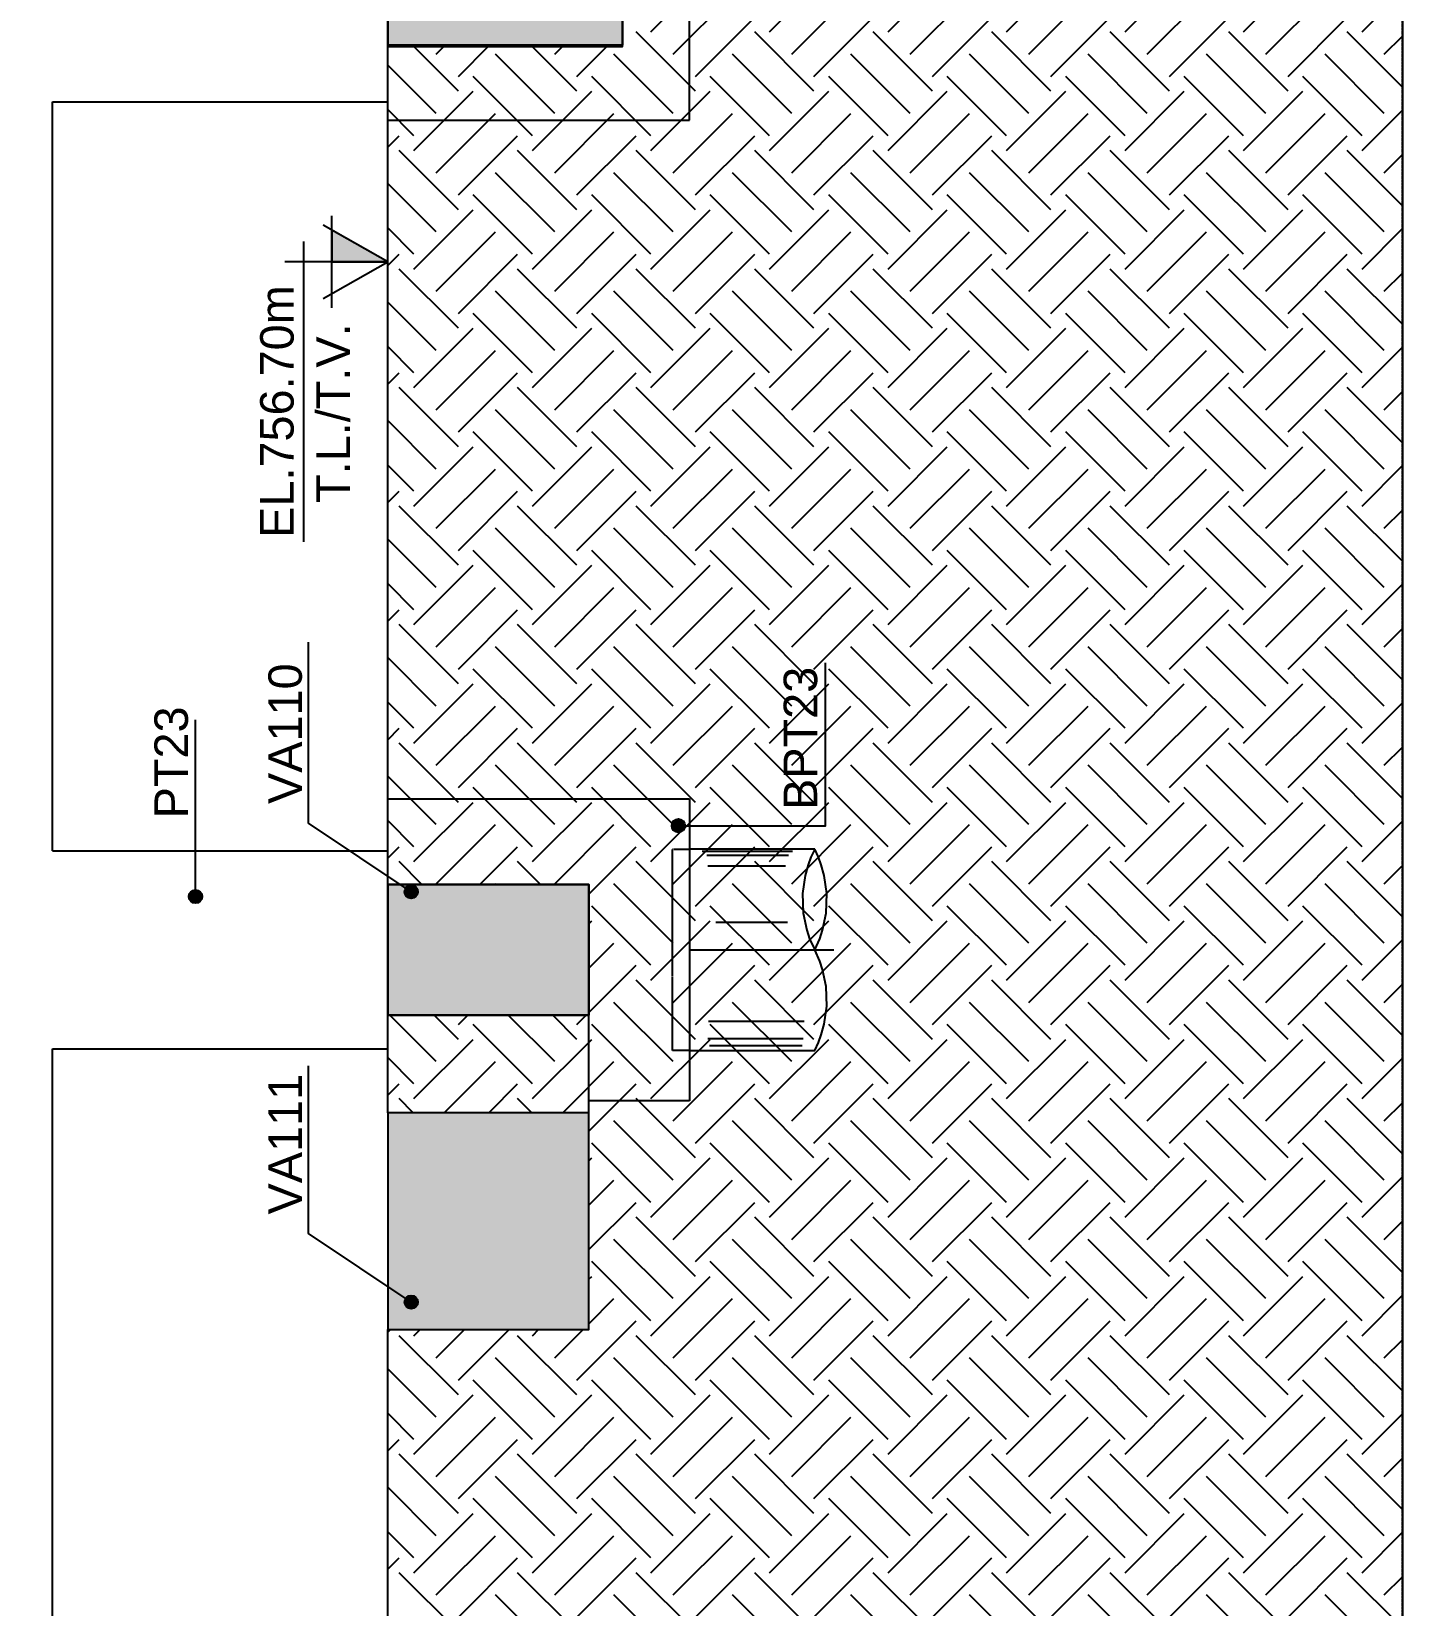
# Model space of a CAD drawing. Extents: x -1789 to 4156, y -3064 to 1391.
# Drawn here: x 2680.2 to 3089.2, y -1398.8 to -929.3 of the extents above; entities that cross this region are included whole.
import ezdxf

# ---------------------------------------------------------------- set-up
doc = ezdxf.new("R2010")
doc.units = 0
doc.linetypes.add('ESTILO_TQS_0003', pattern=[0.92, 0.3, -0.15, 0.02, -0.15, 0.3])
doc.linetypes.add('ESTILO_TQS_0005', pattern=[0.4, 0.3, -0.1])
for name, color, linetype in [('1', 1, 'CONTINUOUS'), ('13', 35, 'CONTINUOUS'), ('2', 2, 'CONTINUOUS'), ('3', 3, 'CONTINUOUS'), ('4', 4, 'CONTINUOUS'), ('8', 8, 'CONTINUOUS')]:
    doc.layers.add(name, color=color, linetype=linetype)
doc.styles.add('TQS_ARIAL', font='arial.ttf')

msp = doc.modelspace()

# ---------------------------------------------------------------- linework, layer by layer
at = {"layer": '1', "linetype": 'Continuous'}
for p, q in [((2729.11515, -1187.48515), (2729.11515, -1134.64375)), ((2913.80455, -1173.2196), (2876.4368, -1173.2196)), ((2907.18715, -1173.85385), (2880.26955, -1173.85385)), ((2906.01865, -1175.0479), (2881.66425, -1175.0479)), ((2905.14235, -1178.27965), (2881.9742, -1178.27965)), ((2905.72655, -1195.05545), (2884.2987, -1195.0555)), ((2910.69235, -1224.5767), (2882.12915, -1224.57665)), ((2910.40025, -1229.7981), (2881.9742, -1229.7981)), ((2876.4368, -1233.2196), (2913.80455, -1233.2196)), ((2910.1081, -1231.80635), (2882.439, -1231.80635))]:
    msp.add_line(p, q, dxfattribs=at)
at = {"layer": '1', "linetype": 'ESTILO_TQS_0005'}
msp.add_line((2876.4368, -1203.2196), (2919.511, -1203.2196), dxfattribs=at)
at = {"layer": '1', "linetype": 'Continuous'}
for points in [[(2786.4368, -997.99085), (2769.7713, -988.5285), (2769.77015, -997.9742), (2786.4368, -997.99085)], [(2793.4538, -1185.86435), (2762.834, -1165.3959), (2762.834, -1111.42095)], [(2873.14045, -1166.18305), (2917.05735, -1166.18305), (2917.05735, -1117.555)], [(2913.8046, -1173.2196), (2912.7039, -1175.5664), (2911.83735, -1177.8608), (2910.94345, -1181.05945), (2910.1981, -1186.39785), (2910.39995, -1192.2705), (2911.46605, -1197.39685), (2912.30635, -1199.88445), (2913.8046, -1203.2196)], [(2913.8045, -1203.2196), (2915.30275, -1199.88445), (2916.14305, -1197.39685), (2917.20915, -1192.2705), (2917.41095, -1186.39785), (2916.66565, -1181.05945), (2915.7717, -1177.8608), (2914.9052, -1175.5664), (2913.8045, -1173.2196)], [(2913.80455, -1233.2196), (2914.9052, -1230.87285), (2915.77175, -1228.5784), (2916.66565, -1225.37975), (2917.411, -1220.0414), (2917.20925, -1214.1687), (2916.1431, -1209.0424), (2915.30275, -1206.5548), (2913.80455, -1203.21965)], [(2793.4538, -1308.31005), (2762.834, -1287.8416), (2762.834, -1237.8307)]]:
    msp.add_lwpolyline(points, dxfattribs=at)
at = {"layer": '1', "linetype": 'ESTILO_TQS_0005'}
msp.add_lwpolyline([(2876.4368, -1233.2196), (2871.4368, -1233.2196), (2871.4368, -1173.2196), (2876.4368, -1173.2196)], dxfattribs=at)
at = {"layer": '1', "linetype": 'Continuous'}
for centre in [(2873.14045, -1166.18305), (2729.09795, -1187.315), (2793.4538, -1185.86435), (2793.4538, -1308.31005)]:
    msp.add_circle(centre, 2, dxfattribs=at)
for points in [[(2786.4368, -997.99085), (2769.7713, -988.5285), (2769.77015, -997.9742)], [(2786.4368, -997.99085), (2769.77015, -997.9742), (2786.4368, -997.99085)], [(2875.14045, -1166.18305), (2872.14045, -1164.451), (2871.2611, -1165.499)], [(2875.14045, -1166.18305), (2873.48775, -1164.21345), (2872.14045, -1164.451)], [(2875.14045, -1166.18305), (2874.67255, -1164.8975), (2873.48775, -1164.21345)], [(2875.14045, -1166.18305), (2871.2611, -1165.499), (2871.2611, -1166.8671)], [(2875.14045, -1166.18305), (2871.2611, -1166.8671), (2872.14045, -1167.9151)], [(2875.14045, -1166.18305), (2872.14045, -1167.9151), (2873.48775, -1168.15265)], [(2875.14045, -1166.18305), (2873.48775, -1168.15265), (2874.67255, -1167.46865)], [(2875.14045, -1166.18305), (2874.67255, -1167.46865), (2875.14045, -1166.18305)], [(2731.09795, -1187.315), (2728.09795, -1185.58295), (2727.21855, -1186.63095)], [(2731.09795, -1187.315), (2727.21855, -1186.63095), (2727.21855, -1187.99905)], [(2731.09795, -1187.315), (2727.21855, -1187.99905), (2728.09795, -1189.04705)], [(2731.09795, -1187.315), (2729.44525, -1185.3454), (2728.09795, -1185.58295)], [(2731.09795, -1187.315), (2728.09795, -1189.04705), (2729.44525, -1189.2846)], [(2731.09795, -1187.315), (2730.63005, -1186.0294), (2729.44525, -1185.3454)], [(2731.09795, -1187.315), (2729.44525, -1189.2846), (2730.63005, -1188.60055)], [(2731.09795, -1187.315), (2730.63005, -1188.60055), (2731.09795, -1187.315)], [(2795.4538, -1185.86435), (2792.4538, -1184.1323), (2791.5744, -1185.1803)], [(2795.4538, -1185.86435), (2791.5744, -1185.1803), (2791.5744, -1186.5484)], [(2795.4538, -1185.86435), (2791.5744, -1186.5484), (2792.4538, -1187.5964)], [(2795.4538, -1185.86435), (2793.8011, -1183.89475), (2792.4538, -1184.1323)], [(2795.4538, -1185.86435), (2792.4538, -1187.5964), (2793.8011, -1187.83395)], [(2795.4538, -1185.86435), (2794.9859, -1184.57875), (2793.8011, -1183.89475)], [(2795.4538, -1185.86435), (2793.8011, -1187.83395), (2794.9859, -1187.1499)], [(2795.4538, -1185.86435), (2794.9859, -1187.1499), (2795.4538, -1185.86435)], [(2795.4538, -1308.31005), (2792.4538, -1306.578), (2791.5744, -1307.626)], [(2795.4538, -1308.31005), (2791.5744, -1307.626), (2791.5744, -1308.9941)], [(2795.4538, -1308.31005), (2791.5744, -1308.9941), (2792.4538, -1310.0421)], [(2795.4538, -1308.31005), (2793.8011, -1306.34045), (2792.4538, -1306.578)], [(2795.4538, -1308.31005), (2792.4538, -1310.0421), (2793.8011, -1310.27965)], [(2795.4538, -1308.31005), (2794.9859, -1307.02445), (2793.8011, -1306.34045)], [(2795.4538, -1308.31005), (2793.8011, -1310.27965), (2794.9859, -1309.5956)], [(2795.4538, -1308.31005), (2794.9859, -1309.5956), (2795.4538, -1308.31005)]]:
    msp.add_solid(points, dxfattribs=at)
at = {"layer": '13', "linetype": 'Continuous'}
for p, q in [((2864.9701, -929.411), (2882.64775, -911.73335)), ((2900.32545, -929.411), (2918.0031, -911.73335)), ((2935.6808, -929.411), (2953.35845, -911.73335)), ((2971.0361, -929.411), (2988.7138, -911.73335)), ((3006.39145, -929.411), (3024.06915, -911.73335)), ((3041.7468, -929.411), (3059.42445, -911.73335)), ((2871.59925, -936.04015), (2889.2769, -918.36245)), ((2906.95455, -936.04015), (2924.63225, -918.36245)), ((2942.3099, -936.04015), (2959.9876, -918.36245)), ((2977.66525, -936.04015), (2995.3429, -918.36245)), ((3013.0206, -936.04015), (3030.69825, -918.36245)), ((3048.37595, -936.04015), (3066.0536, -918.36245)), ((3077.10215, -929.411), (3089.1606, -917.35255)), ((2878.22835, -942.66925), (2895.90605, -924.9916)), ((2913.5837, -942.66925), (2931.26135, -924.9916)), ((2948.93905, -942.66925), (2966.6167, -924.9916)), ((2984.29435, -942.66925), (3001.97205, -924.9916)), ((3019.6497, -942.66925), (3037.3274, -924.9916)), ((3055.00505, -942.66925), (3072.6827, -924.9916)), ((2878.22835, -947.08865), (2860.5507, -929.411)), ((2913.5837, -947.08865), (2895.90605, -929.411)), ((2948.93905, -947.08865), (2931.26135, -929.411)), ((2984.29435, -947.08865), (2966.6167, -929.411)), ((3019.6497, -947.08865), (3001.97205, -929.411)), ((3055.00505, -947.08865), (3037.3274, -929.411)), ((3089.1606, -945.88885), (3072.6827, -929.411)), ((2807.5177, -947.08865), (2793.78145, -933.35245)), ((2800.88855, -936.04015), (2803.5762, -933.35245)), ((2807.5177, -942.66925), (2816.83445, -933.35245)), ((2842.873, -947.08865), (2829.1368, -933.35245)), ((2836.2439, -936.04015), (2838.93155, -933.35245)), ((2842.873, -942.66925), (2852.1898, -933.35245)), ((3083.73125, -936.04015), (3089.1606, -930.6108)), ((2786.4368, -937.2336), (2786.4368, -937.2336)), ((2836.2439, -953.7178), (2818.5662, -936.04015)), ((2871.59925, -953.7178), (2853.92155, -936.04015)), ((2906.95455, -953.7178), (2889.2769, -936.04015)), ((2942.3099, -953.7178), (2924.63225, -936.04015)), ((2977.66525, -953.7178), (2959.9876, -936.04015)), ((3013.0206, -953.7178), (2995.3429, -936.04015)), ((3048.37595, -953.7178), (3030.69825, -936.04015)), ((3083.73125, -953.7178), (3066.0536, -936.04015)), ((3089.1606, -937.05005), (3089.1606, -937.05005)), ((2800.88855, -953.7178), (2786.4368, -939.26605)), ((2829.61475, -960.34695), (2811.9371, -942.66925)), ((2864.9701, -960.34695), (2847.29245, -942.66925)), ((2900.32545, -960.34695), (2882.64775, -942.66925)), ((2935.6808, -960.34695), (2918.0031, -942.66925)), ((2971.0361, -960.34695), (2953.35845, -942.66925)), ((3006.39145, -960.34695), (2988.7138, -942.66925)), ((3041.7468, -960.34695), (3024.06915, -942.66925)), ((3077.10215, -960.34695), (3059.42445, -942.66925)), ((2794.25945, -964.76635), (2811.9371, -947.08865)), ((2829.61475, -964.76635), (2847.29245, -947.08865)), ((2864.9701, -964.76635), (2882.64775, -947.08865)), ((2900.32545, -964.76635), (2918.0031, -947.08865)), ((2935.6808, -964.76635), (2953.35845, -947.08865)), ((2971.0361, -964.76635), (2988.7138, -947.08865)), ((3006.39145, -964.76635), (3024.06915, -947.08865)), ((3041.7468, -964.76635), (3059.42445, -947.08865)), ((2786.4368, -950.49185), (2786.4368, -950.49185)), ((2794.25945, -960.34695), (2786.4368, -952.5243)), ((3077.10215, -964.76635), (3089.1606, -952.7079)), ((2800.88855, -971.39545), (2818.5662, -953.7178)), ((2836.2439, -971.39545), (2853.92155, -953.7178)), ((2871.59925, -971.39545), (2889.2769, -953.7178)), ((2906.95455, -971.39545), (2924.63225, -953.7178)), ((2942.3099, -971.39545), (2959.9876, -953.7178)), ((2977.66525, -971.39545), (2995.3429, -953.7178)), ((3013.0206, -971.39545), (3030.69825, -953.7178)), ((3048.37595, -971.39545), (3066.0536, -953.7178)), ((2786.4368, -963.7501), (2789.84, -960.34695)), ((2807.5177, -978.0246), (2825.19535, -960.34695)), ((2842.873, -978.0246), (2860.5507, -960.34695)), ((2878.22835, -978.0246), (2895.90605, -960.34695)), ((2913.5837, -978.0246), (2931.26135, -960.34695)), ((2948.93905, -978.0246), (2966.6167, -960.34695)), ((2984.29435, -978.0246), (3001.97205, -960.34695)), ((3019.6497, -978.0246), (3037.3274, -960.34695)), ((3055.00505, -978.0246), (3072.6827, -960.34695)), ((3089.1606, -959.14715), (3089.1606, -959.14715)), ((2807.5177, -982.444), (2789.84, -964.76635)), ((2842.873, -982.444), (2825.19535, -964.76635)), ((2878.22835, -982.444), (2860.5507, -964.76635)), ((2913.5837, -982.444), (2895.90605, -964.76635)), ((2948.93905, -982.444), (2931.26135, -964.76635)), ((2984.29435, -982.444), (2966.6167, -964.76635)), ((3019.6497, -982.444), (3001.97205, -964.76635)), ((3055.00505, -982.444), (3037.3274, -964.76635)), ((3089.1606, -981.2442), (3072.6827, -964.76635)), ((3083.73125, -971.39545), (3089.1606, -965.96615)), ((2836.2439, -989.07315), (2818.5662, -971.39545)), ((2871.59925, -989.07315), (2853.92155, -971.39545)), ((2906.95455, -989.07315), (2889.2769, -971.39545)), ((2942.3099, -989.07315), (2924.63225, -971.39545)), ((2977.66525, -989.07315), (2959.9876, -971.39545)), ((3013.0206, -989.07315), (2995.3429, -971.39545)), ((3048.37595, -989.07315), (3030.69825, -971.39545)), ((3083.73125, -989.07315), (3066.0536, -971.39545)), ((2786.4368, -972.58895), (2786.4368, -972.58895)), ((2800.88855, -989.07315), (2786.4368, -974.6214)), ((3089.1606, -972.4054), (3089.1606, -972.4054)), ((2829.61475, -995.70225), (2811.9371, -978.0246)), ((2864.9701, -995.70225), (2847.29245, -978.0246)), ((2900.32545, -995.70225), (2882.64775, -978.0246)), ((2935.6808, -995.70225), (2918.0031, -978.0246)), ((2971.0361, -995.70225), (2953.35845, -978.0246)), ((3006.39145, -995.70225), (2988.7138, -978.0246)), ((3041.7468, -995.70225), (3024.06915, -978.0246)), ((3077.10215, -995.70225), (3059.42445, -978.0246)), ((2786.4368, -985.8472), (2786.4368, -985.8472)), ((2794.25945, -1000.1217), (2811.9371, -982.444)), ((2829.61475, -1000.1217), (2847.29245, -982.444)), ((2864.9701, -1000.1217), (2882.64775, -982.444)), ((2900.32545, -1000.1217), (2918.0031, -982.444)), ((2935.6808, -1000.1217), (2953.35845, -982.444)), ((2971.0361, -1000.1217), (2988.7138, -982.444)), ((3006.39145, -1000.1217), (3024.06915, -982.444)), ((3041.7468, -1000.1217), (3059.42445, -982.444)), ((2794.25945, -995.70225), (2786.4368, -987.87965)), ((2800.88855, -1006.7508), (2818.5662, -989.07315)), ((2836.2439, -1006.7508), (2853.92155, -989.07315)), ((2871.59925, -1006.7508), (2889.2769, -989.07315)), ((2906.95455, -1006.7508), (2924.63225, -989.07315)), ((2942.3099, -1006.7508), (2959.9876, -989.07315)), ((2977.66525, -1006.7508), (2995.3429, -989.07315)), ((3013.0206, -1006.7508), (3030.69825, -989.07315)), ((3048.37595, -1006.7508), (3066.0536, -989.07315)), ((3077.10215, -1000.1217), (3089.1606, -988.06325)), ((3089.1606, -994.50245), (3089.1606, -994.50245)), ((2786.4368, -999.10545), (2789.84, -995.70225)), ((2807.5177, -1017.79935), (2789.84, -1000.1217)), ((2807.5177, -1013.37995), (2825.19535, -995.70225)), ((2842.873, -1017.79935), (2825.19535, -1000.1217)), ((2842.873, -1013.37995), (2860.5507, -995.70225)), ((2878.22835, -1017.79935), (2860.5507, -1000.1217)), ((2878.22835, -1013.37995), (2895.90605, -995.70225)), ((2913.5837, -1017.79935), (2895.90605, -1000.1217)), ((2913.5837, -1013.37995), (2931.26135, -995.70225)), ((2948.93905, -1017.79935), (2931.26135, -1000.1217)), ((2948.93905, -1013.37995), (2966.6167, -995.70225)), ((2984.29435, -1017.79935), (2966.6167, -1000.1217)), ((2984.29435, -1013.37995), (3001.97205, -995.70225)), ((3019.6497, -1017.79935), (3001.97205, -1000.1217)), ((3019.6497, -1013.37995), (3037.3274, -995.70225)), ((3055.00505, -1017.79935), (3037.3274, -1000.1217)), ((3055.00505, -1013.37995), (3072.6827, -995.70225)), ((3089.1606, -1016.59955), (3072.6827, -1000.1217)), ((3083.73125, -1006.7508), (3089.1606, -1001.3215)), ((2786.4368, -1007.9443), (2786.4368, -1007.9443)), ((2836.2439, -1024.4285), (2818.5662, -1006.7508)), ((2871.59925, -1024.4285), (2853.92155, -1006.7508)), ((2906.95455, -1024.4285), (2889.2769, -1006.7508)), ((2942.3099, -1024.4285), (2924.63225, -1006.7508)), ((2977.66525, -1024.4285), (2959.9876, -1006.7508)), ((3013.0206, -1024.4285), (2995.3429, -1006.7508)), ((3048.37595, -1024.4285), (3030.69825, -1006.7508)), ((3083.73125, -1024.4285), (3066.0536, -1006.7508)), ((3089.1606, -1007.7607), (3089.1606, -1007.7607)), ((2800.88855, -1024.4285), (2786.4368, -1009.97675)), ((2829.61475, -1031.0576), (2811.9371, -1013.37995)), ((2864.9701, -1031.0576), (2847.29245, -1013.37995)), ((2900.32545, -1031.0576), (2882.64775, -1013.37995)), ((2935.6808, -1031.0576), (2918.0031, -1013.37995)), ((2971.0361, -1031.0576), (2953.35845, -1013.37995)), ((3006.39145, -1031.0576), (2988.7138, -1013.37995)), ((3041.7468, -1031.0576), (3024.06915, -1013.37995)), ((3077.10215, -1031.0576), (3059.42445, -1013.37995)), ((2794.25945, -1035.477), (2811.9371, -1017.79935)), ((2829.61475, -1035.477), (2847.29245, -1017.79935)), ((2864.9701, -1035.477), (2882.64775, -1017.79935)), ((2900.32545, -1035.477), (2918.0031, -1017.79935)), ((2935.6808, -1035.477), (2953.35845, -1017.79935)), ((2971.0361, -1035.477), (2988.7138, -1017.79935)), ((3006.39145, -1035.477), (3024.06915, -1017.79935)), ((3041.7468, -1035.477), (3059.42445, -1017.79935)), ((2786.4368, -1021.20255), (2786.4368, -1021.20255)), ((2794.25945, -1031.0576), (2786.4368, -1023.235)), ((3077.10215, -1035.477), (3089.1606, -1023.41855)), ((2800.88855, -1042.10615), (2818.5662, -1024.4285)), ((2836.2439, -1042.10615), (2853.92155, -1024.4285)), ((2871.59925, -1042.10615), (2889.2769, -1024.4285)), ((2906.95455, -1042.10615), (2924.63225, -1024.4285)), ((2942.3099, -1042.10615), (2959.9876, -1024.4285)), ((2977.66525, -1042.10615), (2995.3429, -1024.4285)), ((3013.0206, -1042.10615), (3030.69825, -1024.4285)), ((3048.37595, -1042.10615), (3066.0536, -1024.4285)), ((2786.4368, -1034.4608), (2789.84, -1031.0576)), ((2807.5177, -1048.73525), (2825.19535, -1031.0576)), ((2842.873, -1048.73525), (2860.5507, -1031.0576)), ((2878.22835, -1048.73525), (2895.90605, -1031.0576)), ((2913.5837, -1048.73525), (2931.26135, -1031.0576)), ((2948.93905, -1048.73525), (2966.6167, -1031.0576)), ((2984.29435, -1048.73525), (3001.97205, -1031.0576)), ((3019.6497, -1048.73525), (3037.3274, -1031.0576)), ((3055.00505, -1048.73525), (3072.6827, -1031.0576)), ((3089.1606, -1029.8578), (3089.1606, -1029.8578)), ((2807.5177, -1053.1547), (2789.84, -1035.477)), ((2842.873, -1053.1547), (2825.19535, -1035.477)), ((2878.22835, -1053.1547), (2860.5507, -1035.477)), ((2913.5837, -1053.1547), (2895.90605, -1035.477)), ((2948.93905, -1053.1547), (2931.26135, -1035.477)), ((2984.29435, -1053.1547), (2966.6167, -1035.477)), ((3019.6497, -1053.1547), (3001.97205, -1035.477)), ((3055.00505, -1053.1547), (3037.3274, -1035.477)), ((3089.1606, -1051.9549), (3072.6827, -1035.477)), ((3083.73125, -1042.10615), (3089.1606, -1036.6768)), ((2836.2439, -1059.7838), (2818.5662, -1042.10615)), ((2871.59925, -1059.7838), (2853.92155, -1042.10615)), ((2906.95455, -1059.7838), (2889.2769, -1042.10615)), ((2942.3099, -1059.7838), (2924.63225, -1042.10615)), ((2977.66525, -1059.7838), (2959.9876, -1042.10615)), ((3013.0206, -1059.7838), (2995.3429, -1042.10615)), ((3048.37595, -1059.7838), (3030.69825, -1042.10615)), ((3083.73125, -1059.7838), (3066.0536, -1042.10615)), ((2786.4368, -1043.2996), (2786.4368, -1043.2996)), ((2800.88855, -1059.7838), (2786.4368, -1045.3321)), ((3089.1606, -1043.11605), (3089.1606, -1043.11605)), ((2829.61475, -1066.41295), (2811.9371, -1048.73525)), ((2864.9701, -1066.41295), (2847.29245, -1048.73525)), ((2900.32545, -1066.41295), (2882.64775, -1048.73525)), ((2935.6808, -1066.41295), (2918.0031, -1048.73525)), ((2971.0361, -1066.41295), (2953.35845, -1048.73525)), ((3006.39145, -1066.41295), (2988.7138, -1048.73525)), ((3041.7468, -1066.41295), (3024.06915, -1048.73525)), ((3077.10215, -1066.41295), (3059.42445, -1048.73525)), ((2794.25945, -1070.83235), (2811.9371, -1053.1547)), ((2829.61475, -1070.83235), (2847.29245, -1053.1547)), ((2864.9701, -1070.83235), (2882.64775, -1053.1547)), ((2900.32545, -1070.83235), (2918.0031, -1053.1547)), ((2935.6808, -1070.83235), (2953.35845, -1053.1547)), ((2971.0361, -1070.83235), (2988.7138, -1053.1547)), ((3006.39145, -1070.83235), (3024.06915, -1053.1547)), ((3041.7468, -1070.83235), (3059.42445, -1053.1547)), ((2786.4368, -1056.5579), (2786.4368, -1056.5579)), ((2794.25945, -1066.41295), (2786.4368, -1058.59035)), ((2800.88855, -1077.4615), (2818.5662, -1059.7838)), ((2836.2439, -1077.4615), (2853.92155, -1059.7838)), ((2871.59925, -1077.4615), (2889.2769, -1059.7838)), ((2906.95455, -1077.4615), (2924.63225, -1059.7838)), ((2942.3099, -1077.4615), (2959.9876, -1059.7838)), ((2977.66525, -1077.4615), (2995.3429, -1059.7838)), ((3013.0206, -1077.4615), (3030.69825, -1059.7838)), ((3048.37595, -1077.4615), (3066.0536, -1059.7838)), ((3077.10215, -1070.83235), (3089.1606, -1058.7739)), ((3089.1606, -1065.21315), (3089.1606, -1065.21315)), ((2786.4368, -1069.81615), (2789.84, -1066.41295)), ((2807.5177, -1084.0906), (2825.19535, -1066.41295)), ((2842.873, -1084.0906), (2860.5507, -1066.41295)), ((2878.22835, -1084.0906), (2895.90605, -1066.41295)), ((2913.5837, -1084.0906), (2931.26135, -1066.41295)), ((2948.93905, -1084.0906), (2966.6167, -1066.41295)), ((2984.29435, -1084.0906), (3001.97205, -1066.41295)), ((3019.6497, -1084.0906), (3037.3274, -1066.41295)), ((3055.00505, -1084.0906), (3072.6827, -1066.41295)), ((2807.5177, -1088.51005), (2789.84, -1070.83235)), ((2842.873, -1088.51005), (2825.19535, -1070.83235)), ((2878.22835, -1088.51005), (2860.5507, -1070.83235)), ((2913.5837, -1088.51005), (2895.90605, -1070.83235)), ((2948.93905, -1088.51005), (2931.26135, -1070.83235)), ((2984.29435, -1088.51005), (2966.6167, -1070.83235)), ((3019.6497, -1088.51005), (3001.97205, -1070.83235)), ((3055.00505, -1088.51005), (3037.3274, -1070.83235)), ((3089.1606, -1087.31025), (3072.6827, -1070.83235)), ((3083.73125, -1077.4615), (3089.1606, -1072.03215)), ((2786.4368, -1078.65495), (2786.4368, -1078.65495)), ((2836.2439, -1095.13915), (2818.5662, -1077.4615)), ((2871.59925, -1095.13915), (2853.92155, -1077.4615)), ((2906.95455, -1095.13915), (2889.2769, -1077.4615)), ((2942.3099, -1095.13915), (2924.63225, -1077.4615)), ((2977.66525, -1095.13915), (2959.9876, -1077.4615)), ((3013.0206, -1095.13915), (2995.3429, -1077.4615)), ((3048.37595, -1095.13915), (3030.69825, -1077.4615)), ((3083.73125, -1095.13915), (3066.0536, -1077.4615)), ((3089.1606, -1078.4714), (3089.1606, -1078.4714)), ((2800.88855, -1095.13915), (2786.4368, -1080.68745)), ((2829.61475, -1101.7683), (2811.9371, -1084.0906)), ((2864.9701, -1101.7683), (2847.29245, -1084.0906)), ((2900.32545, -1101.7683), (2882.64775, -1084.0906)), ((2935.6808, -1101.7683), (2918.0031, -1084.0906)), ((2971.0361, -1101.7683), (2953.35845, -1084.0906)), ((3006.39145, -1101.7683), (2988.7138, -1084.0906)), ((3041.7468, -1101.7683), (3024.06915, -1084.0906)), ((3077.10215, -1101.7683), (3059.42445, -1084.0906)), ((2794.25945, -1106.1877), (2811.9371, -1088.51005)), ((2829.61475, -1106.1877), (2847.29245, -1088.51005)), ((2864.9701, -1106.1877), (2882.64775, -1088.51005)), ((2900.32545, -1106.1877), (2918.0031, -1088.51005)), ((2935.6808, -1106.1877), (2953.35845, -1088.51005)), ((2971.0361, -1106.1877), (2988.7138, -1088.51005)), ((3006.39145, -1106.1877), (3024.06915, -1088.51005)), ((3041.7468, -1106.1877), (3059.42445, -1088.51005)), ((2786.4368, -1091.9132), (2786.4368, -1091.9132)), ((2794.25945, -1101.7683), (2786.4368, -1093.9457)), ((2800.88855, -1112.81685), (2818.5662, -1095.13915)), ((2836.2439, -1112.81685), (2853.92155, -1095.13915)), ((2871.59925, -1112.81685), (2889.2769, -1095.13915)), ((2906.95455, -1112.81685), (2924.63225, -1095.13915)), ((2942.3099, -1112.81685), (2959.9876, -1095.13915)), ((2977.66525, -1112.81685), (2995.3429, -1095.13915)), ((3013.0206, -1112.81685), (3030.69825, -1095.13915)), ((3048.37595, -1112.81685), (3066.0536, -1095.13915)), ((3077.10215, -1106.1877), (3089.1606, -1094.12925)), ((2786.4368, -1105.17145), (2789.84, -1101.7683)), ((2807.5177, -1119.44595), (2825.19535, -1101.7683)), ((2842.873, -1119.44595), (2860.5507, -1101.7683)), ((2878.22835, -1119.44595), (2895.90605, -1101.7683)), ((2913.5837, -1119.44595), (2931.26135, -1101.7683)), ((2948.93905, -1119.44595), (2966.6167, -1101.7683)), ((2984.29435, -1119.44595), (3001.97205, -1101.7683)), ((3019.6497, -1119.44595), (3037.3274, -1101.7683)), ((3055.00505, -1119.44595), (3072.6827, -1101.7683)), ((3089.1606, -1100.5685), (3089.1606, -1100.5685)), ((2807.5177, -1123.86535), (2789.84, -1106.1877)), ((2842.873, -1123.86535), (2825.19535, -1106.1877)), ((2878.22835, -1123.86535), (2860.5507, -1106.1877)), ((2913.5837, -1123.86535), (2895.90605, -1106.1877)), ((2948.93905, -1123.86535), (2931.26135, -1106.1877)), ((2984.29435, -1123.86535), (2966.6167, -1106.1877)), ((3019.6497, -1123.86535), (3001.97205, -1106.1877)), ((3055.00505, -1123.86535), (3037.3274, -1106.1877)), ((3089.1606, -1122.66555), (3072.6827, -1106.1877)), ((3083.73125, -1112.81685), (3089.1606, -1107.3875)), ((2836.2439, -1130.4945), (2818.5662, -1112.81685)), ((2871.59925, -1130.4945), (2853.92155, -1112.81685)), ((2906.95455, -1130.4945), (2889.2769, -1112.81685)), ((2942.3099, -1130.4945), (2924.63225, -1112.81685)), ((2977.66525, -1130.4945), (2959.9876, -1112.81685)), ((3013.0206, -1130.4945), (2995.3429, -1112.81685)), ((3048.37595, -1130.4945), (3030.69825, -1112.81685)), ((3083.73125, -1130.4945), (3066.0536, -1112.81685)), ((2786.4368, -1114.0103), (2786.4368, -1114.0103)), ((2800.88855, -1130.4945), (2786.4368, -1116.04275)), ((3089.1606, -1113.82675), (3089.1606, -1113.82675)), ((2829.61475, -1137.1236), (2811.9371, -1119.44595)), ((2864.9701, -1137.1236), (2847.29245, -1119.44595)), ((2900.32545, -1137.1236), (2882.64775, -1119.44595)), ((2935.6808, -1137.1236), (2918.0031, -1119.44595)), ((2971.0361, -1137.1236), (2953.35845, -1119.44595)), ((3006.39145, -1137.1236), (2988.7138, -1119.44595)), ((3041.7468, -1137.1236), (3024.06915, -1119.44595)), ((3077.10215, -1137.1236), (3059.42445, -1119.44595)), ((2794.25945, -1141.54305), (2811.9371, -1123.86535)), ((2829.61475, -1141.54305), (2847.29245, -1123.86535)), ((2864.9701, -1141.54305), (2882.64775, -1123.86535)), ((2900.32545, -1141.54305), (2918.0031, -1123.86535)), ((2935.6808, -1141.54305), (2953.35845, -1123.86535)), ((2971.0361, -1141.54305), (2988.7138, -1123.86535)), ((3006.39145, -1141.54305), (3024.06915, -1123.86535)), ((3041.7468, -1141.54305), (3059.42445, -1123.86535)), ((2786.4368, -1127.26855), (2786.4368, -1127.26855)), ((2794.25945, -1137.1236), (2786.4368, -1129.301)), ((2800.88855, -1148.17215), (2818.5662, -1130.4945)), ((2836.2439, -1148.17215), (2853.92155, -1130.4945)), ((2871.59925, -1148.17215), (2889.2769, -1130.4945)), ((2906.95455, -1148.17215), (2924.63225, -1130.4945)), ((2942.3099, -1148.17215), (2959.9876, -1130.4945)), ((2977.66525, -1148.17215), (2995.3429, -1130.4945)), ((3013.0206, -1148.17215), (3030.69825, -1130.4945)), ((3048.37595, -1148.17215), (3066.0536, -1130.4945)), ((3077.10215, -1141.54305), (3089.1606, -1129.4846)), ((3089.1606, -1135.9238), (3089.1606, -1135.9238)), ((2786.4368, -1140.5268), (2789.84, -1137.1236)), ((2807.5177, -1154.8013), (2825.19535, -1137.1236)), ((2842.873, -1154.8013), (2860.5507, -1137.1236)), ((2878.22835, -1154.8013), (2895.90605, -1137.1236)), ((2913.5837, -1154.8013), (2931.26135, -1137.1236)), ((2948.93905, -1154.8013), (2966.6167, -1137.1236)), ((2984.29435, -1154.8013), (3001.97205, -1137.1236)), ((3019.6497, -1154.8013), (3037.3274, -1137.1236)), ((3055.00505, -1154.8013), (3072.6827, -1137.1236)), ((2807.5177, -1159.2207), (2789.84, -1141.54305)), ((2842.873, -1159.2207), (2825.19535, -1141.54305)), ((2878.22835, -1159.2207), (2860.5507, -1141.54305)), ((2913.5837, -1159.2207), (2895.90605, -1141.54305)), ((2948.93905, -1159.2207), (2931.26135, -1141.54305)), ((2984.29435, -1159.2207), (2966.6167, -1141.54305)), ((3019.6497, -1159.2207), (3001.97205, -1141.54305)), ((3055.00505, -1159.2207), (3037.3274, -1141.54305)), ((3089.1606, -1158.0209), (3072.6827, -1141.54305)), ((3083.73125, -1148.17215), (3089.1606, -1142.74285)), ((2786.4368, -1149.36565), (2786.4368, -1149.36565)), ((2836.2439, -1165.84985), (2818.5662, -1148.17215)), ((2871.59925, -1165.84985), (2853.92155, -1148.17215)), ((2906.95455, -1165.84985), (2889.2769, -1148.17215)), ((2942.3099, -1165.84985), (2924.63225, -1148.17215)), ((2977.66525, -1165.84985), (2959.9876, -1148.17215)), ((3013.0206, -1165.84985), (2995.3429, -1148.17215)), ((3048.37595, -1165.84985), (3030.69825, -1148.17215)), ((3083.73125, -1165.84985), (3066.0536, -1148.17215)), ((3089.1606, -1149.18205), (3089.1606, -1149.18205)), ((2800.88855, -1165.84985), (2786.4368, -1151.3981)), ((2829.61475, -1172.47895), (2811.9371, -1154.8013)), ((2864.9701, -1172.47895), (2847.29245, -1154.8013)), ((2900.32545, -1172.47895), (2882.64775, -1154.8013)), ((2935.6808, -1172.47895), (2918.0031, -1154.8013)), ((2971.0361, -1172.47895), (2953.35845, -1154.8013)), ((3006.39145, -1172.47895), (2988.7138, -1154.8013)), ((3041.7468, -1172.47895), (3024.06915, -1154.8013)), ((3077.10215, -1172.47895), (3059.42445, -1154.8013)), ((2794.25945, -1176.8984), (2811.9371, -1159.2207)), ((2829.61475, -1176.8984), (2847.29245, -1159.2207)), ((2864.9701, -1176.8984), (2882.64775, -1159.2207)), ((2900.32545, -1176.8984), (2918.0031, -1159.2207)), ((2935.6808, -1176.8984), (2953.35845, -1159.2207)), ((2971.0361, -1176.8984), (2988.7138, -1159.2207)), ((3006.39145, -1176.8984), (3024.06915, -1159.2207)), ((3041.7468, -1176.8984), (3059.42445, -1159.2207)), ((2786.4368, -1162.6239), (2786.4368, -1162.6239)), ((2794.25945, -1172.47895), (2786.4368, -1164.65635)), ((2800.88855, -1183.5275), (2818.5662, -1165.84985)), ((2836.2439, -1183.5275), (2853.92155, -1165.84985)), ((2871.59925, -1183.5275), (2889.2769, -1165.84985)), ((2906.95455, -1183.5275), (2924.63225, -1165.84985)), ((2942.3099, -1183.5275), (2959.9876, -1165.84985)), ((2977.66525, -1183.5275), (2995.3429, -1165.84985)), ((3013.0206, -1183.5275), (3030.69825, -1165.84985)), ((3048.37595, -1183.5275), (3066.0536, -1165.84985)), ((3077.10215, -1176.8984), (3089.1606, -1164.8399)), ((2786.4368, -1175.88215), (2789.84, -1172.47895)), ((2813.9547, -1183.7196), (2825.19535, -1172.47895)), ((2846.4368, -1186.5928), (2860.5507, -1172.47895)), ((2878.22835, -1190.15665), (2895.90605, -1172.47895)), ((2913.5837, -1190.15665), (2931.26135, -1172.47895)), ((2948.93905, -1190.15665), (2966.6167, -1172.47895)), ((2984.29435, -1190.15665), (3001.97205, -1172.47895)), ((3019.6497, -1190.15665), (3037.3274, -1172.47895)), ((3055.00505, -1190.15665), (3072.6827, -1172.47895)), ((3089.1606, -1171.27915), (3089.1606, -1171.27915)), ((2796.66125, -1183.7196), (2789.84, -1176.8984)), ((2832.01655, -1183.7196), (2825.19535, -1176.8984)), ((2878.22835, -1194.57605), (2860.5507, -1176.8984)), ((2913.5837, -1194.57605), (2895.90605, -1176.8984)), ((2948.93905, -1194.57605), (2931.26135, -1176.8984)), ((2984.29435, -1194.57605), (2966.6167, -1176.8984)), ((3019.6497, -1194.57605), (3001.97205, -1176.8984)), ((3055.00505, -1194.57605), (3037.3274, -1176.8984)), ((3089.1606, -1193.37625), (3072.6827, -1176.8984)), ((3083.73125, -1183.5275), (3089.1606, -1178.0982)), ((2787.4382, -1183.7196), (2787.4382, -1183.7196)), ((2800.69645, -1183.7196), (2800.69645, -1183.7196)), ((2805.50005, -1183.7196), (2805.50005, -1183.7196)), ((2818.7583, -1183.7196), (2818.5662, -1183.5275)), ((2822.79355, -1183.7196), (2822.79355, -1183.7196)), ((2836.0518, -1183.7196), (2836.0518, -1183.7196)), ((2840.8554, -1183.7196), (2840.8554, -1183.7196)), ((2871.59925, -1201.20515), (2853.92155, -1183.5275)), ((2906.95455, -1201.20515), (2889.2769, -1183.5275)), ((2942.3099, -1201.20515), (2924.63225, -1183.5275)), ((2977.66525, -1201.20515), (2959.9876, -1183.5275)), ((3013.0206, -1201.20515), (2995.3429, -1183.5275)), ((3048.37595, -1201.20515), (3030.69825, -1183.5275)), ((3083.73125, -1201.20515), (3066.0536, -1183.5275)), ((3089.1606, -1184.5374), (3089.1606, -1184.5374)), ((2864.9701, -1207.8343), (2847.29245, -1190.15665)), ((2900.32545, -1207.8343), (2882.64775, -1190.15665)), ((2935.6808, -1207.8343), (2918.0031, -1190.15665)), ((2971.0361, -1207.8343), (2953.35845, -1190.15665)), ((3006.39145, -1207.8343), (2988.7138, -1190.15665)), ((3041.7468, -1207.8343), (3024.06915, -1190.15665)), ((3077.10215, -1207.8343), (3059.42445, -1190.15665)), ((2846.4368, -1195.43165), (2847.29245, -1194.57605)), ((2864.9701, -1212.2537), (2882.64775, -1194.57605)), ((2900.32545, -1212.2537), (2918.0031, -1194.57605)), ((2935.6808, -1212.2537), (2953.35845, -1194.57605)), ((2971.0361, -1212.2537), (2988.7138, -1194.57605)), ((3006.39145, -1212.2537), (3024.06915, -1194.57605)), ((3041.7468, -1212.2537), (3059.42445, -1194.57605)), ((2846.4368, -1208.6899), (2853.92155, -1201.20515)), ((2871.59925, -1218.88285), (2889.2769, -1201.20515)), ((2906.95455, -1218.88285), (2924.63225, -1201.20515)), ((2942.3099, -1218.88285), (2959.9876, -1201.20515)), ((2977.66525, -1218.88285), (2995.3429, -1201.20515)), ((3013.0206, -1218.88285), (3030.69825, -1201.20515)), ((3048.37595, -1218.88285), (3066.0536, -1201.20515)), ((3077.10215, -1212.2537), (3089.1606, -1200.19525)), ((3089.1606, -1206.6345), (3089.1606, -1206.6345)), ((2846.4368, -1221.94815), (2860.5507, -1207.8343)), ((2878.22835, -1225.51195), (2895.90605, -1207.8343)), ((2913.5837, -1225.51195), (2931.26135, -1207.8343)), ((2948.93905, -1225.51195), (2966.6167, -1207.8343)), ((2984.29435, -1225.51195), (3001.97205, -1207.8343)), ((3019.6497, -1225.51195), (3037.3274, -1207.8343)), ((3055.00505, -1225.51195), (3072.6827, -1207.8343)), ((2878.22835, -1229.9314), (2860.5507, -1212.2537)), ((2913.5837, -1229.9314), (2895.90605, -1212.2537)), ((2948.93905, -1229.9314), (2931.26135, -1212.2537)), ((2984.29435, -1229.9314), (2966.6167, -1212.2537)), ((3019.6497, -1229.9314), (3001.97205, -1212.2537)), ((3055.00505, -1229.9314), (3037.3274, -1212.2537)), ((3089.1606, -1228.7316), (3072.6827, -1212.2537)), ((3083.73125, -1218.88285), (3089.1606, -1213.4535)), ((2871.59925, -1236.5605), (2853.92155, -1218.88285)), ((2906.95455, -1236.5605), (2889.2769, -1218.88285)), ((2942.3099, -1236.5605), (2924.63225, -1218.88285)), ((2977.66525, -1236.5605), (2959.9876, -1218.88285)), ((3013.0206, -1236.5605), (2995.3429, -1218.88285)), ((3048.37595, -1236.5605), (3030.69825, -1218.88285)), ((3083.73125, -1236.5605), (3066.0536, -1218.88285)), ((3089.1606, -1219.89275), (3089.1606, -1219.89275)), ((2800.88855, -1236.5605), (2787.04765, -1222.7196)), ((2807.5177, -1229.9314), (2800.3059, -1222.7196)), ((2807.5177, -1225.51195), (2810.31005, -1222.7196)), ((2829.61475, -1243.18965), (2811.9371, -1225.51195)), ((2836.2439, -1236.5605), (2822.403, -1222.7196)), ((2842.873, -1229.9314), (2835.66125, -1222.7196)), ((2842.873, -1225.51195), (2845.6654, -1222.7196)), ((2864.9701, -1243.18965), (2847.29245, -1225.51195)), ((2900.32545, -1243.18965), (2882.64775, -1225.51195)), ((2935.6808, -1243.18965), (2918.0031, -1225.51195)), ((2971.0361, -1243.18965), (2953.35845, -1225.51195)), ((3006.39145, -1243.18965), (2988.7138, -1225.51195)), ((3041.7468, -1243.18965), (3024.06915, -1225.51195)), ((3077.10215, -1243.18965), (3059.42445, -1225.51195)), ((2794.25945, -1247.60905), (2811.9371, -1229.9314)), ((2829.61475, -1247.60905), (2847.29245, -1229.9314)), ((2864.9701, -1247.60905), (2882.64775, -1229.9314)), ((2900.32545, -1247.60905), (2918.0031, -1229.9314)), ((2935.6808, -1247.60905), (2953.35845, -1229.9314)), ((2971.0361, -1247.60905), (2988.7138, -1229.9314)), ((3006.39145, -1247.60905), (3024.06915, -1229.9314)), ((3041.7468, -1247.60905), (3059.42445, -1229.9314)), ((2786.4368, -1233.33455), (2786.4368, -1233.33455)), ((2794.25945, -1243.18965), (2786.4368, -1235.36705)), ((2803.31565, -1251.8111), (2818.5662, -1236.5605)), ((2838.671, -1251.8111), (2853.92155, -1236.5605)), ((2871.59925, -1254.2382), (2889.2769, -1236.5605)), ((2906.95455, -1254.2382), (2924.63225, -1236.5605)), ((2942.3099, -1254.2382), (2959.9876, -1236.5605)), ((2977.66525, -1254.2382), (2995.3429, -1236.5605)), ((3013.0206, -1254.2382), (3030.69825, -1236.5605)), ((3048.37595, -1254.2382), (3066.0536, -1236.5605)), ((3077.10215, -1247.60905), (3089.1606, -1235.5506)), ((2786.4368, -1246.5928), (2789.84, -1243.18965)), ((2816.5739, -1251.8111), (2825.19535, -1243.18965)), ((2846.4368, -1257.3035), (2860.5507, -1243.18965)), ((2878.22835, -1260.8673), (2895.90605, -1243.18965)), ((2913.5837, -1260.8673), (2931.26135, -1243.18965)), ((2948.93905, -1260.8673), (2966.6167, -1243.18965)), ((2984.29435, -1260.8673), (3001.97205, -1243.18965)), ((3019.6497, -1260.8673), (3037.3274, -1243.18965)), ((3055.00505, -1260.8673), (3072.6827, -1243.18965)), ((3089.1606, -1241.98985), (3089.1606, -1241.98985)), ((2794.04205, -1251.8111), (2789.84, -1247.60905)), ((2829.3974, -1251.8111), (2825.19535, -1247.60905)), ((2878.22835, -1265.28675), (2860.5507, -1247.60905)), ((2913.5837, -1265.28675), (2895.90605, -1247.60905)), ((2948.93905, -1265.28675), (2931.26135, -1247.60905)), ((2984.29435, -1265.28675), (2966.6167, -1247.60905)), ((3019.6497, -1265.28675), (3001.97205, -1247.60905)), ((3055.00505, -1265.28675), (3037.3274, -1247.60905)), ((3089.1606, -1264.08695), (3072.6827, -1247.60905)), ((3083.73125, -1254.2382), (3089.1606, -1248.80885)), ((2790.0574, -1251.8111), (2790.0574, -1251.8111)), ((2802.8809, -1251.8111), (2802.8809, -1251.8111)), ((2816.13915, -1251.8111), (2816.13915, -1251.8111)), ((2825.41275, -1251.8111), (2825.41275, -1251.8111)), ((2838.2362, -1251.8111), (2838.2362, -1251.8111)), ((2871.59925, -1271.91585), (2853.92155, -1254.2382)), ((2906.95455, -1271.91585), (2889.2769, -1254.2382)), ((2942.3099, -1271.91585), (2924.63225, -1254.2382)), ((2977.66525, -1271.91585), (2959.9876, -1254.2382)), ((3013.0206, -1271.91585), (2995.3429, -1254.2382)), ((3048.37595, -1271.91585), (3030.69825, -1254.2382)), ((3083.73125, -1271.91585), (3066.0536, -1254.2382)), ((3089.1606, -1255.2481), (3089.1606, -1255.2481)), ((2864.9701, -1278.545), (2847.29245, -1260.8673)), ((2900.32545, -1278.545), (2882.64775, -1260.8673)), ((2935.6808, -1278.545), (2918.0031, -1260.8673)), ((2971.0361, -1278.545), (2953.35845, -1260.8673)), ((3006.39145, -1278.545), (2988.7138, -1260.8673)), ((3041.7468, -1278.545), (3024.06915, -1260.8673)), ((3077.10215, -1278.545), (3059.42445, -1260.8673)), ((2846.4368, -1266.14235), (2847.29245, -1265.28675)), ((2864.9701, -1282.9644), (2882.64775, -1265.28675)), ((2900.32545, -1282.9644), (2918.0031, -1265.28675)), ((2935.6808, -1282.9644), (2953.35845, -1265.28675)), ((2971.0361, -1282.9644), (2988.7138, -1265.28675)), ((3006.39145, -1282.9644), (3024.06915, -1265.28675)), ((3041.7468, -1282.9644), (3059.42445, -1265.28675)), ((2846.4368, -1279.4006), (2853.92155, -1271.91585)), ((2871.59925, -1289.5935), (2889.2769, -1271.91585)), ((2906.95455, -1289.5935), (2924.63225, -1271.91585)), ((2942.3099, -1289.5935), (2959.9876, -1271.91585)), ((2977.66525, -1289.5935), (2995.3429, -1271.91585)), ((3013.0206, -1289.5935), (3030.69825, -1271.91585)), ((3048.37595, -1289.5935), (3066.0536, -1271.91585)), ((3077.10215, -1282.9644), (3089.1606, -1270.90595)), ((2846.4368, -1292.65885), (2860.5507, -1278.545)), ((2878.22835, -1296.22265), (2895.90605, -1278.545)), ((2913.5837, -1296.22265), (2931.26135, -1278.545)), ((2948.93905, -1296.22265), (2966.6167, -1278.545)), ((2984.29435, -1296.22265), (3001.97205, -1278.545)), ((3019.6497, -1296.22265), (3037.3274, -1278.545)), ((3055.00505, -1296.22265), (3072.6827, -1278.545)), ((3089.1606, -1277.3452), (3089.1606, -1277.3452)), ((2878.22835, -1300.64205), (2860.5507, -1282.9644)), ((2913.5837, -1300.64205), (2895.90605, -1282.9644)), ((2948.93905, -1300.64205), (2931.26135, -1282.9644)), ((2984.29435, -1300.64205), (2966.6167, -1282.9644)), ((3019.6497, -1300.64205), (3001.97205, -1282.9644)), ((3055.00505, -1300.64205), (3037.3274, -1282.9644)), ((3089.1606, -1299.44225), (3072.6827, -1282.9644)), ((3083.73125, -1289.5935), (3089.1606, -1284.1642)), ((2871.59925, -1307.2712), (2853.92155, -1289.5935)), ((2906.95455, -1307.2712), (2889.2769, -1289.5935)), ((2942.3099, -1307.2712), (2924.63225, -1289.5935)), ((2977.66525, -1307.2712), (2959.9876, -1289.5935)), ((3013.0206, -1307.2712), (2995.3429, -1289.5935)), ((3048.37595, -1307.2712), (3030.69825, -1289.5935)), ((3083.73125, -1307.2712), (3066.0536, -1289.5935)), ((3089.1606, -1290.60345), (3089.1606, -1290.60345)), ((2846.4368, -1301.4977), (2847.29245, -1300.64205)), ((2864.9701, -1313.9003), (2847.29245, -1296.22265)), ((2864.9701, -1318.31975), (2882.64775, -1300.64205)), ((2900.32545, -1313.9003), (2882.64775, -1296.22265)), ((2900.32545, -1318.31975), (2918.0031, -1300.64205)), ((2935.6808, -1313.9003), (2918.0031, -1296.22265)), ((2935.6808, -1318.31975), (2953.35845, -1300.64205)), ((2971.0361, -1313.9003), (2953.35845, -1296.22265)), ((2971.0361, -1318.31975), (2988.7138, -1300.64205)), ((3006.39145, -1313.9003), (2988.7138, -1296.22265)), ((3006.39145, -1318.31975), (3024.06915, -1300.64205)), ((3041.7468, -1313.9003), (3024.06915, -1296.22265)), ((3041.7468, -1318.31975), (3059.42445, -1300.64205)), ((3077.10215, -1313.9003), (3059.42445, -1296.22265)), ((2846.4368, -1314.75595), (2853.92155, -1307.2712)), ((2871.59925, -1324.94885), (2889.2769, -1307.2712)), ((2906.95455, -1324.94885), (2924.63225, -1307.2712)), ((2942.3099, -1324.94885), (2959.9876, -1307.2712)), ((2977.66525, -1324.94885), (2995.3429, -1307.2712)), ((3013.0206, -1324.94885), (3030.69825, -1307.2712)), ((3048.37595, -1324.94885), (3066.0536, -1307.2712)), ((3077.10215, -1318.31975), (3089.1606, -1306.2613)), ((2842.873, -1331.578), (2860.5507, -1313.9003)), ((2878.22835, -1331.578), (2895.90605, -1313.9003)), ((2913.5837, -1331.578), (2931.26135, -1313.9003)), ((2948.93905, -1331.578), (2966.6167, -1313.9003)), ((2984.29435, -1331.578), (3001.97205, -1313.9003)), ((3019.6497, -1331.578), (3037.3274, -1313.9003)), ((3055.00505, -1331.578), (3072.6827, -1313.9003)), ((3089.1606, -1312.7005), (3089.1606, -1312.7005)), ((2786.4368, -1317.3035), (2787.26785, -1316.47245)), ((2807.5177, -1335.9974), (2789.84, -1318.31975)), ((2794.25945, -1318.31975), (2796.1067, -1316.47245)), ((2800.88855, -1324.94885), (2809.36495, -1316.47245)), ((2807.5177, -1331.578), (2822.6232, -1316.47245)), ((2842.873, -1335.9974), (2825.19535, -1318.31975)), ((2829.61475, -1318.31975), (2831.46205, -1316.47245)), ((2836.2439, -1324.94885), (2844.7203, -1316.47245)), ((2878.22835, -1335.9974), (2860.5507, -1318.31975)), ((2913.5837, -1335.9974), (2895.90605, -1318.31975)), ((2948.93905, -1335.9974), (2931.26135, -1318.31975)), ((2984.29435, -1335.9974), (2966.6167, -1318.31975)), ((3019.6497, -1335.9974), (3001.97205, -1318.31975)), ((3055.00505, -1335.9974), (3037.3274, -1318.31975)), ((3089.1606, -1334.7976), (3072.6827, -1318.31975)), ((3083.73125, -1324.94885), (3089.1606, -1319.51955)), ((2786.4368, -1326.14235), (2786.4368, -1326.14235)), ((2800.88855, -1342.62655), (2786.4368, -1328.1748)), ((2836.2439, -1342.62655), (2818.5662, -1324.94885)), ((2871.59925, -1342.62655), (2853.92155, -1324.94885)), ((2906.95455, -1342.62655), (2889.2769, -1324.94885)), ((2942.3099, -1342.62655), (2924.63225, -1324.94885)), ((2977.66525, -1342.62655), (2959.9876, -1324.94885)), ((3013.0206, -1342.62655), (2995.3429, -1324.94885)), ((3048.37595, -1342.62655), (3030.69825, -1324.94885)), ((3083.73125, -1342.62655), (3066.0536, -1324.94885)), ((3089.1606, -1325.95875), (3089.1606, -1325.95875)), ((2829.61475, -1349.25565), (2811.9371, -1331.578)), ((2864.9701, -1349.25565), (2847.29245, -1331.578)), ((2900.32545, -1349.25565), (2882.64775, -1331.578)), ((2935.6808, -1349.25565), (2918.0031, -1331.578)), ((2971.0361, -1349.25565), (2953.35845, -1331.578)), ((3006.39145, -1349.25565), (2988.7138, -1331.578)), ((3041.7468, -1349.25565), (3024.06915, -1331.578)), ((3077.10215, -1349.25565), (3059.42445, -1331.578)), ((2794.25945, -1353.67505), (2811.9371, -1335.9974)), ((2829.61475, -1353.67505), (2847.29245, -1335.9974)), ((2864.9701, -1353.67505), (2882.64775, -1335.9974)), ((2900.32545, -1353.67505), (2918.0031, -1335.9974)), ((2935.6808, -1353.67505), (2953.35845, -1335.9974)), ((2971.0361, -1353.67505), (2988.7138, -1335.9974)), ((3006.39145, -1353.67505), (3024.06915, -1335.9974)), ((3041.7468, -1353.67505), (3059.42445, -1335.9974)), ((2786.4368, -1339.4006), (2786.4368, -1339.4006)), ((2794.25945, -1349.25565), (2786.4368, -1341.43305)), ((2800.88855, -1360.3042), (2818.5662, -1342.62655)), ((2836.2439, -1360.3042), (2853.92155, -1342.62655)), ((2871.59925, -1360.3042), (2889.2769, -1342.62655)), ((2906.95455, -1360.3042), (2924.63225, -1342.62655)), ((2942.3099, -1360.3042), (2959.9876, -1342.62655)), ((2977.66525, -1360.3042), (2995.3429, -1342.62655)), ((3013.0206, -1360.3042), (3030.69825, -1342.62655)), ((3048.37595, -1360.3042), (3066.0536, -1342.62655)), ((3077.10215, -1353.67505), (3089.1606, -1341.6166)), ((2786.4368, -1352.65885), (2789.84, -1349.25565)), ((2807.5177, -1366.93335), (2825.19535, -1349.25565)), ((2842.873, -1366.93335), (2860.5507, -1349.25565)), ((2878.22835, -1366.93335), (2895.90605, -1349.25565)), ((2913.5837, -1366.93335), (2931.26135, -1349.25565)), ((2948.93905, -1366.93335), (2966.6167, -1349.25565)), ((2984.29435, -1366.93335), (3001.97205, -1349.25565)), ((3019.6497, -1366.93335), (3037.3274, -1349.25565)), ((3055.00505, -1366.93335), (3072.6827, -1349.25565)), ((3089.1606, -1348.05585), (3089.1606, -1348.05585)), ((2807.5177, -1371.35275), (2789.84, -1353.67505)), ((2842.873, -1371.35275), (2825.19535, -1353.67505)), ((2878.22835, -1371.35275), (2860.5507, -1353.67505)), ((2913.5837, -1371.35275), (2895.90605, -1353.67505)), ((2948.93905, -1371.35275), (2931.26135, -1353.67505)), ((2984.29435, -1371.35275), (2966.6167, -1353.67505)), ((3019.6497, -1371.35275), (3001.97205, -1353.67505)), ((3055.00505, -1371.35275), (3037.3274, -1353.67505)), ((3089.1606, -1370.15295), (3072.6827, -1353.67505)), ((3083.73125, -1360.3042), (3089.1606, -1354.87485)), ((2786.4368, -1361.4977), (2786.4368, -1361.4977)), ((2836.2439, -1377.98185), (2818.5662, -1360.3042)), ((2871.59925, -1377.98185), (2853.92155, -1360.3042)), ((2906.95455, -1377.98185), (2889.2769, -1360.3042)), ((2942.3099, -1377.98185), (2924.63225, -1360.3042)), ((2977.66525, -1377.98185), (2959.9876, -1360.3042)), ((3013.0206, -1377.98185), (2995.3429, -1360.3042)), ((3048.37595, -1377.98185), (3030.69825, -1360.3042)), ((3083.73125, -1377.98185), (3066.0536, -1360.3042)), ((3089.1606, -1361.3141), (3089.1606, -1361.3141)), ((2800.88855, -1377.98185), (2786.4368, -1363.53015)), ((2829.61475, -1384.611), (2811.9371, -1366.93335)), ((2864.9701, -1384.611), (2847.29245, -1366.93335)), ((2900.32545, -1384.611), (2882.64775, -1366.93335)), ((2935.6808, -1384.611), (2918.0031, -1366.93335)), ((2971.0361, -1384.611), (2953.35845, -1366.93335)), ((3006.39145, -1384.611), (2988.7138, -1366.93335)), ((3041.7468, -1384.611), (3024.06915, -1366.93335)), ((3077.10215, -1384.611), (3059.42445, -1366.93335)), ((2786.4368, -1374.75595), (2786.4368, -1374.75595)), ((2794.25945, -1389.0304), (2811.9371, -1371.35275)), ((2829.61475, -1389.0304), (2847.29245, -1371.35275)), ((2864.9701, -1389.0304), (2882.64775, -1371.35275)), ((2900.32545, -1389.0304), (2918.0031, -1371.35275)), ((2935.6808, -1389.0304), (2953.35845, -1371.35275)), ((2971.0361, -1389.0304), (2988.7138, -1371.35275)), ((3006.39145, -1389.0304), (3024.06915, -1371.35275)), ((3041.7468, -1389.0304), (3059.42445, -1371.35275)), ((2794.25945, -1384.611), (2786.4368, -1376.7884)), ((2800.88855, -1395.65955), (2818.5662, -1377.98185)), ((2836.2439, -1395.65955), (2853.92155, -1377.98185)), ((2871.59925, -1395.65955), (2889.2769, -1377.98185)), ((2906.95455, -1395.65955), (2924.63225, -1377.98185)), ((2942.3099, -1395.65955), (2959.9876, -1377.98185)), ((2977.66525, -1395.65955), (2995.3429, -1377.98185)), ((3013.0206, -1395.65955), (3030.69825, -1377.98185)), ((3048.37595, -1395.65955), (3066.0536, -1377.98185)), ((3077.10215, -1389.0304), (3089.1606, -1376.97195)), ((2786.4368, -1388.0142), (2789.84, -1384.611)), ((2807.5177, -1402.28865), (2825.19535, -1384.611)), ((2842.873, -1402.28865), (2860.5507, -1384.611)), ((2878.22835, -1402.28865), (2895.90605, -1384.611)), ((2913.5837, -1402.28865), (2931.26135, -1384.611)), ((2948.93905, -1402.28865), (2966.6167, -1384.611)), ((2984.29435, -1402.28865), (3001.97205, -1384.611)), ((3019.6497, -1402.28865), (3037.3274, -1384.611)), ((3055.00505, -1402.28865), (3072.6827, -1384.611)), ((3089.1606, -1383.4112), (3089.1606, -1383.4112)), ((2807.5177, -1406.7081), (2789.84, -1389.0304)), ((2842.873, -1406.7081), (2825.19535, -1389.0304)), ((2878.22835, -1406.7081), (2860.5507, -1389.0304)), ((2913.5837, -1406.7081), (2895.90605, -1389.0304)), ((2948.93905, -1406.7081), (2931.26135, -1389.0304)), ((2984.29435, -1406.7081), (2966.6167, -1389.0304)), ((3019.6497, -1406.7081), (3001.97205, -1389.0304)), ((3055.00505, -1406.7081), (3037.3274, -1389.0304)), ((3089.1606, -1405.5083), (3072.6827, -1389.0304)), ((3083.73125, -1395.65955), (3089.1606, -1390.2302)), ((2786.4368, -1396.853), (2786.4368, -1396.853)), ((2836.2439, -1413.3372), (2818.5662, -1395.65955)), ((2871.59925, -1413.3372), (2853.92155, -1395.65955)), ((2906.95455, -1413.3372), (2889.2769, -1395.65955)), ((2942.3099, -1413.3372), (2924.63225, -1395.65955)), ((2977.66525, -1413.3372), (2959.9876, -1395.65955)), ((3013.0206, -1413.3372), (2995.3429, -1395.65955)), ((3048.37595, -1413.3372), (3030.69825, -1395.65955)), ((3083.73125, -1413.3372), (3066.0536, -1395.65955)), ((3089.1606, -1396.66945), (3089.1606, -1396.66945))]:
    msp.add_line(p, q, dxfattribs=at)
for points in [[(3089.1606, 1006.1651), (3089.1606, -2158.40875), (2586.4368, -2158.40875)], [(2786.4368, -1535.2867), (2786.4368, -1316.47245), (2846.4368, -1316.47245), (2846.4368, -1251.8111), (2786.4368, -1251.8111), (2786.4368, -1222.7196), (2846.4368, -1222.7196), (2846.4368, -1183.7196), (2786.4368, -1183.7196), (2786.4368, -933.35245), (2856.4368, -933.35245), (2856.4368, -883.35245)]]:
    msp.add_lwpolyline(points, dxfattribs=at)
at = {"layer": '2', "linetype": 'Continuous'}
for p, q in [((2769.7685, -1011.7212), (2769.77185, -984.22725)), ((2786.4368, -997.99085), (2767.2232, -987.0817)), ((2761.4266, -1081.47825), (2761.43755, -991.91005)), ((2786.4368, -997.99085), (2755.77805, -997.98715)), ((2767.22055, -1008.89535), (2786.4368, -997.99085))]:
    msp.add_line(p, q, dxfattribs=at)
at = {"layer": '2', "linetype": 'ESTILO_TQS_0003'}
msp.add_lwpolyline([(2462.16665, -2158.40875), (3089.1606, -2158.40875), (3089.1606, 1006.1651), (2462.16665, 1011.24555), (2462.16665, -2158.40875)], dxfattribs=at)
at = {"layer": '3', "linetype": 'Continuous'}
for p, q in [((2876.4368, -955.7197), (2876.4368, -835.7197)), ((2786.4368, -955.7197), (2786.4368, -933.35245)), ((2686.4368, -950.2197), (2786.4368, -950.2197)), ((2686.4368, -1173.7196), (2686.4368, -950.2197)), ((2786.4368, -955.7197), (2876.4368, -955.7197)), ((2786.4368, -1158.2196), (2876.4368, -1158.2196)), ((2876.4368, -1158.2196), (2876.4368, -1248.2196)), ((2686.4368, -1173.7196), (2786.4368, -1173.7196)), ((2786.4368, -1251.8111), (2786.4368, -1222.7196)), ((2846.4368, -1251.8111), (2846.4368, -1222.7196)), ((2686.4368, -1461.2197), (2686.4368, -1232.7196)), ((2686.4368, -1232.7196), (2786.4368, -1232.7196)), ((2876.4368, -1248.2196), (2846.4368, -1248.2196))]:
    msp.add_line(p, q, dxfattribs=at)
at = {"layer": '4', "linetype": 'Continuous'}
for p, q in [((2786.4368, -933.35245), (2786.4368, -883.35245)), ((2856.4368, -883.35245), (2856.4368, -933.35245)), ((2856.4368, -933.35245), (2786.4368, -933.35245)), ((2786.4368, -1222.7196), (2786.4368, -1183.7196)), ((2786.4368, -1183.7196), (2846.4368, -1183.7196)), ((2846.4368, -1183.7196), (2846.4368, -1222.7196)), ((2846.4368, -1222.7196), (2786.4368, -1222.7196)), ((2846.4368, -1251.8111), (2786.4368, -1251.8111)), ((2786.4368, -1251.8111), (2786.4368, -1316.47245)), ((2846.4368, -1316.47245), (2846.4368, -1251.8111)), ((2786.4368, -1316.47245), (2846.4368, -1316.47245))]:
    msp.add_line(p, q, dxfattribs=at)
at = {"layer": '8', "linetype": 'Continuous'}
for points in [[(2786.4368, -933.7741), (2856.4368, -933.7741), (2856.4368, -883.35245), (2786.4368, -883.35245), (2786.4368, -933.7741)], [(2786.4368, -1222.7196), (2846.4368, -1222.7196), (2846.4368, -1183.7196), (2786.4368, -1183.7196), (2786.4368, -1222.7196)], [(2786.4368, -1316.47245), (2846.4368, -1316.47245), (2846.4368, -1251.8111), (2786.4368, -1251.8111), (2786.4368, -1316.47245)]]:
    msp.add_lwpolyline(points, dxfattribs=at)
for points in [[(2786.4368, -933.7741), (2856.4368, -933.7741), (2856.4368, -883.35245)], [(2786.4368, -933.7741), (2856.4368, -883.35245), (2786.4368, -883.35245)], [(2786.4368, -933.7741), (2786.4368, -883.35245), (2786.4368, -933.7741)], [(2786.4368, -1222.7196), (2846.4368, -1222.7196), (2846.4368, -1183.7196)], [(2786.4368, -1222.7196), (2846.4368, -1183.7196), (2786.4368, -1183.7196)], [(2786.4368, -1222.7196), (2786.4368, -1183.7196), (2786.4368, -1222.7196)], [(2786.4368, -1316.47245), (2846.4368, -1316.47245), (2846.4368, -1251.8111)], [(2786.4368, -1316.47245), (2846.4368, -1251.8111), (2786.4368, -1251.8111)], [(2786.4368, -1316.47245), (2786.4368, -1251.8111), (2786.4368, -1316.47245)]]:
    msp.add_solid(points, dxfattribs=at)

# ---------------------------------------------------------------- texts
at = {"layer": '2', "linetype": 'Continuous', "style": 'TQS_ARIAL'}
for s, rotation, p in [('EL.756.70m', 89.993, (2758.36695, -1080.30995)), ('T.L./T.V.', 89.993, (2775.1472, -1069.89715)), ('VA110', 90, (2760.83105, -1159.7023)), ('BPT23', 90, (2914.5483, -1161.4838)), ('PT23', 90, (2726.8366, -1163.9978)), ('VA111', 90, (2760.83105, -1282.148))]:
    msp.add_text(s, height=10, rotation=rotation, dxfattribs=at).set_placement(p)

doc.saveas('drawing.dxf')
